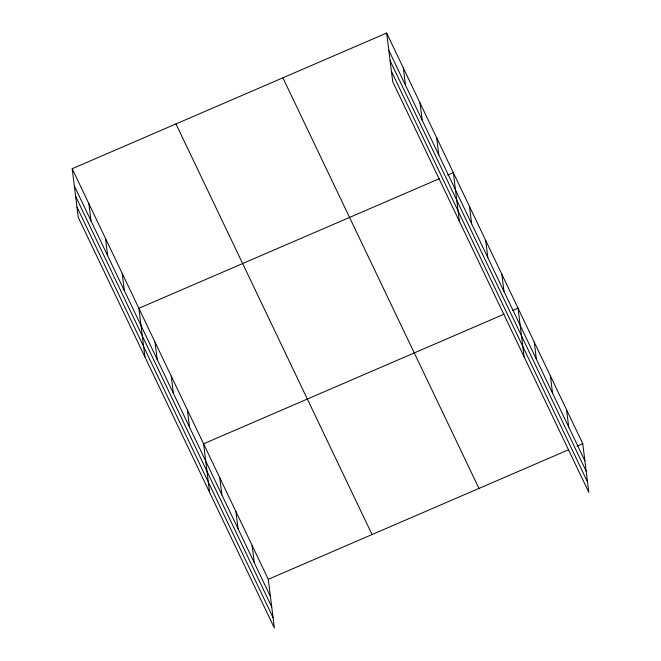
<?xml version="1.0" encoding="UTF-8"?>
<svg xmlns="http://www.w3.org/2000/svg" width="661" height="661" viewBox="0 0 661 661"><rect width="100%" height="100%" fill="white"/><g stroke="black" fill="none" stroke-linecap="round" stroke-linejoin="round"><path stroke-width="0.99" d="M72.189 168.704L268.283 579.309L274.34 627.95L78.254 217.345L72.189 168.704L386.66 33.05L582.746 443.655L588.811 492.296L392.717 81.691L386.66 33.05M439.309 178.71L138.86 308.307L144.924 356.948M447.72 175.074L453.33 172.653L459.387 221.295M504.013 314.206L203.571 443.812L209.628 492.453M512.432 310.579L518.042 308.158L524.099 356.8M268.283 579.309L568.724 449.703M577.136 446.076L582.746 443.655M388.808 50.286L584.894 460.891M390.097 60.655L586.183 471.26M391.428 71.33L587.513 481.935M282.883 77.816L478.977 488.421M175.966 123.938L372.052 534.542M74.338 185.939L270.423 596.544M75.627 196.3L271.721 606.905M76.957 206.984L273.051 617.589M566.568 409.779L568.716 427.023M550.398 375.911L552.538 393.146M534.22 342.034L536.368 359.27M501.864 274.282L504.013 291.518M485.686 240.406L487.835 257.641M469.508 206.529L471.657 223.765M436.665 137.752L438.813 154.996M419.999 102.852L422.139 120.087M403.326 67.951L405.474 85.186M252.105 545.432L254.254 562.668M235.927 511.556L238.076 528.792M219.749 477.68L221.898 494.924M187.394 409.936L189.542 427.171M171.216 376.059L173.364 393.295M155.038 342.183L157.186 359.419M122.194 273.406L124.342 290.642M105.529 238.505L107.677 255.741M88.863 203.605L91.003 220.84"/></g></svg>
